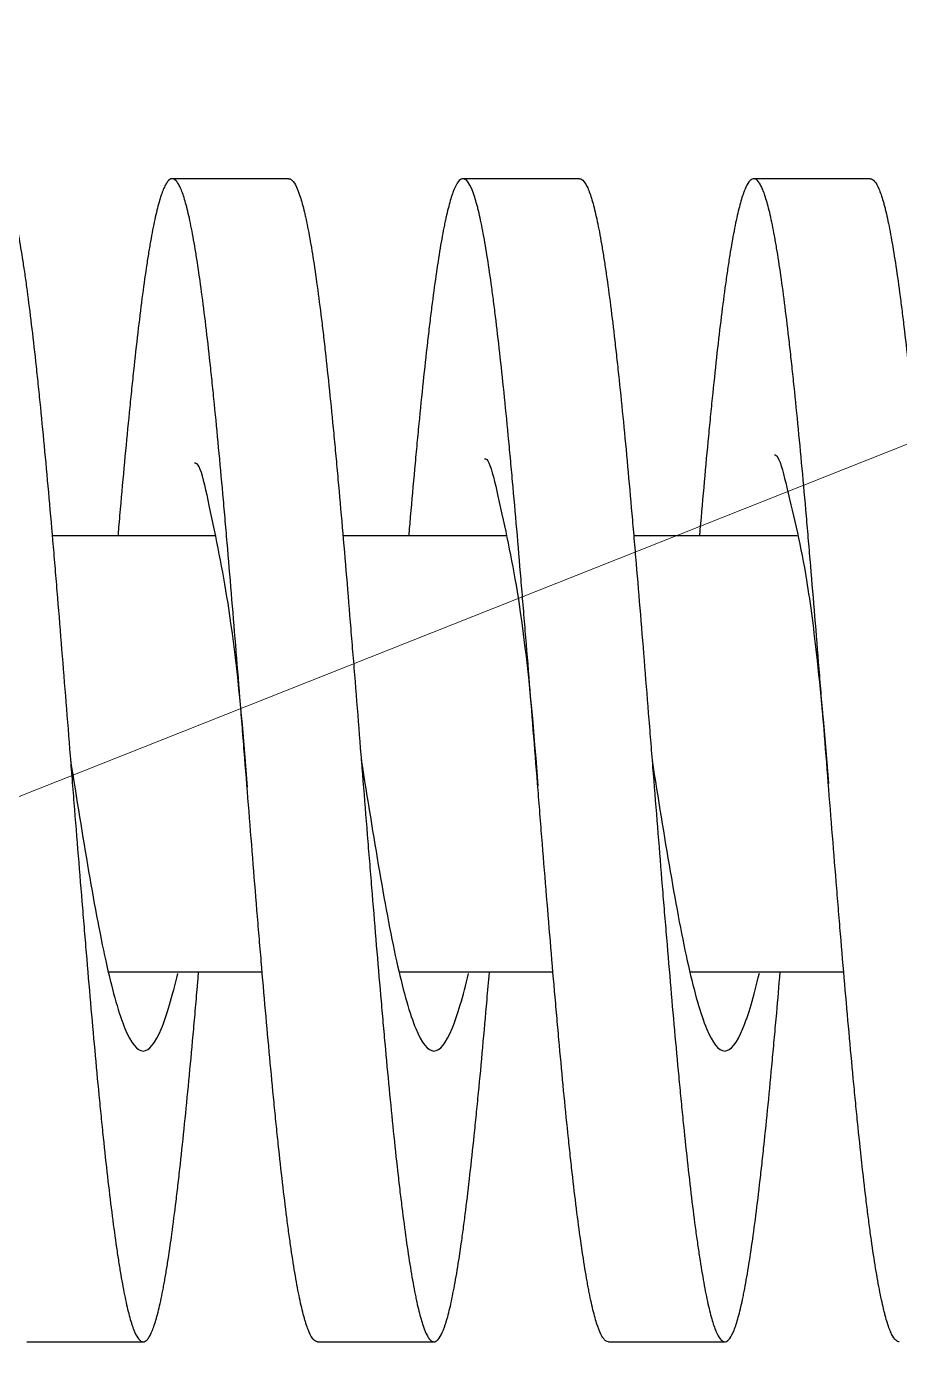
# Model space of a CAD drawing. Header units: millimetres. Extents: x 0 to 1749, y -46 to 1352.
# Drawn here: x 1101.85 to 1113.85, y 1000.5 to 1018.96 of the extents above; entities that cross this region are included whole.
import ezdxf

# ---------------------------------------------------------------- set-up
doc = ezdxf.new("R2010")
doc.units = ezdxf.units.MM
doc.layers.add('1', color=7, linetype='Continuous', true_color=0xffffff)
doc.styles.get("Standard").update_dxf_attribs({"font": 'SimSun.ttf', "height": 20})
doc.dimstyles.get("Standard").update_dxf_attribs({"dimtxt": 5, "dimasz": 0.18, "dimexe": 0.18, "dimexo": 0.0625, "dimgap": 0.09, "dimtad": 0, "dimtih": 1, "dimtoh": 1, "dimdec": 4, "dimzin": 0, "dimdsep": 46, "dimtxsty": 'Standard', "dimcen": 0.09, "dimclrt": 1, "dimadec": 0, "dimazin": 0, "dimtfac": 1, "dimtdec": 4, "dimtofl": 0, "dimtmove": 0, "dimatfit": 3, "dimfxl": 0, "dimtolj": 1, "dimtzin": 0, "dimarcsym": 0})

msp = doc.modelspace()

# ---------------------------------------------------------------- linework, layer by layer
at = {"layer": '1', "color": 7, "linetype": 'Continuous', "lineweight": 30}
for p, q in [((1105.45138, 1016.86714), (1103.85052, 1016.86714)), ((1109.45138, 1016.86714), (1107.85051, 1016.86714)), ((1113.45136, 1016.86714), (1111.85052, 1016.86714)), ((1104.43547, 1011.95624), (1102.19842, 1011.95624)), ((1108.43952, 1011.95624), (1106.19821, 1011.95624)), ((1112.44527, 1011.95624), (1110.198, 1011.95624)), ((1102.97419, 1005.95624), (1105.08777, 1005.95624)), ((1106.97398, 1005.95624), (1109.08756, 1005.95624)), ((1110.97462, 1005.95624), (1113.08735, 1005.95624)), ((1101.85052, 1000.86714), (1103.45137, 1000.86714)), ((1105.85051, 1000.86714), (1107.45138, 1000.86714)), ((1109.85052, 1000.86714), (1111.45137, 1000.86714))]:
    msp.add_line(p, q, dxfattribs=at)
for points, knots in [([(1101.45091, 1016.86714), (1101.46792, 1016.8673), (1101.50438, 1016.84933), (1101.54091, 1016.79225), (1101.57034, 1016.72941), (1101.58017, 1016.70561), (1101.5999, 1016.65218), (1101.60973, 1016.62275), (1101.63912, 1016.52654), (1101.67806, 1016.37709), (1101.71685, 1016.18624), (1101.75573, 1015.97461), (1101.77522, 1015.85841), (1101.79975, 1015.6998), (1101.80467, 1015.66736), (1101.81451, 1015.60135), (1101.82923, 1015.50071), (1101.84388, 1015.39521), (1101.87314, 1015.17786), (1101.91199, 1014.87114), (1101.9509, 1014.53103), (1101.98021, 1014.26328), (1101.99, 1014.17191), (1102.00473, 1014.03165), (1102.00965, 1013.98435), (1102.0195, 1013.88868), (1102.02444, 1013.84027), (1102.04906, 1013.59668), (1102.06861, 1013.39619), (1102.10757, 1012.9843), (1102.1464, 1012.56151), (1102.18528, 1012.11704), (1102.2146, 1011.77541), (1102.2244, 1011.66014), (1102.23915, 1011.48514), (1102.24407, 1011.42654), (1102.25389, 1011.30923), (1102.25879, 1011.25045), (1102.28324, 1010.95595), (1102.30269, 1010.71843), (1102.34156, 1010.23965), (1102.36097, 1009.99839), (1102.39993, 1009.51213), (1102.41947, 1009.26712), (1102.44408, 1008.95848), (1102.44902, 1008.89658), (1102.45889, 1008.77275), (1102.47368, 1008.58739), (1102.4884, 1008.40312), (1102.51776, 1008.03601), (1102.55674, 1007.55036), (1102.59565, 1007.07228), (1102.62493, 1006.7166), (1102.6347, 1006.59852), (1102.64941, 1006.42213), (1102.65431, 1006.36346), (1102.66415, 1006.24636), (1102.66908, 1006.18787), (1102.69367, 1005.8973), (1102.71318, 1005.67049), (1102.75208, 1005.22781), (1102.79085, 1004.79608), (1102.82972, 1004.38612), (1102.85904, 1004.08699), (1102.86884, 1003.98867), (1102.8836, 1003.84332), (1102.88853, 1003.79524), (1102.89836, 1003.70029), (1102.90327, 1003.65336), (1102.92777, 1003.42138), (1102.94727, 1003.24437), (1102.98622, 1002.90712), (1103.00567, 1002.74688), (1103.04464, 1002.44321), (1103.06417, 1002.29978), (1103.08873, 1002.13129), (1103.09365, 1002.09814), (1103.10351, 1002.03292), (1103.10842, 1002.00098), (1103.12315, 1001.90718), (1103.13294, 1001.84732), (1103.16222, 1001.67563), (1103.20106, 1001.4677), (1103.23986, 1001.30115), (1103.26907, 1001.19193), (1103.27882, 1001.15814), (1103.29351, 1001.11144), (1103.29841, 1001.09654), (1103.30823, 1001.06807), (1103.31315, 1001.0545), (1103.33775, 1000.99023), (1103.35729, 1000.95042), (1103.39628, 1000.89325), (1103.43516, 1000.85855), (1103.47418, 1000.86849), (1103.5036, 1000.89298), (1103.51343, 1000.90399), (1103.52823, 1000.92486), (1103.53317, 1000.93255), (1103.54303, 1000.9493), (1103.54795, 1000.95837), (1103.57251, 1001.00715), (1103.59202, 1001.05716), (1103.63095, 1001.1786), (1103.65036, 1001.25004), (1103.68926, 1001.41438), (1103.70874, 1001.50728), (1103.73325, 1001.63718), (1103.73816, 1001.66385), (1103.748, 1001.71859), (1103.75291, 1001.7466), (1103.76763, 1001.83232), (1103.7774, 1001.8918), (1103.80666, 1002.07712), (1103.8455, 1002.34255), (1103.88432, 1002.64406), (1103.91357, 1002.88385), (1103.92334, 1002.96605), (1103.93805, 1003.09283), (1103.94296, 1003.13566), (1103.95279, 1003.2225), (1103.95773, 1003.26655), (1103.98239, 1003.48925), (1104.00197, 1003.67401), (1104.04099, 1004.05627), (1104.07988, 1004.45129), (1104.11878, 1004.8716), (1104.14809, 1005.19648), (1104.15788, 1005.30639), (1104.17262, 1005.4737), (1104.17755, 1005.52995), (1104.18738, 1005.64275), (1104.19228, 1005.69934), (1104.20267, 1005.81971), (1104.20814, 1005.88353), (1104.21361, 1005.94759)], [0, 0, 0, 0, 0.01849351, 0.03970152, 0.03970152, 0.05030552, 0.05030552, 0.06090952, 0.06090952, 0.08211753, 0.10332553, 0.10332553, 0.12453354, 0.12453354, 0.12983554, 0.12983554, 0.13513754, 0.14574154, 0.14574154, 0.16694955, 0.18815755, 0.18815755, 0.19876156, 0.19876156, 0.20406356, 0.20406356, 0.20936556, 0.20936556, 0.23057357, 0.23057357, 0.25178157, 0.27298958, 0.27298958, 0.28359358, 0.28359358, 0.28889558, 0.28889558, 0.29419758, 0.29419758, 0.31540559, 0.31540559, 0.33661359, 0.33661359, 0.3578216, 0.3578216, 0.3631236, 0.3631236, 0.3684256, 0.37902961, 0.37902961, 0.40023761, 0.42144562, 0.42144562, 0.43204962, 0.43204962, 0.43735162, 0.43735162, 0.44265362, 0.44265362, 0.46386163, 0.46386163, 0.48506963, 0.50627764, 0.50627764, 0.51688164, 0.51688164, 0.52218364, 0.52218364, 0.52748564, 0.52748564, 0.54869365, 0.54869365, 0.56990166, 0.56990166, 0.59110966, 0.59110966, 0.59641166, 0.59641166, 0.60171366, 0.60171366, 0.61231767, 0.61231767, 0.63352567, 0.65473368, 0.65473368, 0.66533768, 0.66533768, 0.67063968, 0.67063968, 0.67594168, 0.67594168, 0.69714969, 0.69714969, 0.7183577, 0.7395657, 0.7395657, 0.7501697, 0.7501697, 0.75547171, 0.75547171, 0.76077371, 0.76077371, 0.78198171, 0.78198171, 0.80318972, 0.80318972, 0.82439772, 0.82439772, 0.82969972, 0.82969972, 0.83500173, 0.83500173, 0.84560573, 0.84560573, 0.86681373, 0.88802174, 0.88802174, 0.89862574, 0.89862574, 0.90392774, 0.90392774, 0.90922975, 0.90922975, 0.93043775, 0.93043775, 0.95164576, 0.97285376, 0.97285376, 0.98345777, 0.98345777, 0.98875977, 0.98875977, 0.99406177, 0.99406177, 1, 1, 1, 1]), ([(1105.85019, 1000.86714), (1105.84566, 1000.86717), (1105.84114, 1000.86781), (1105.81713, 1000.8744), (1105.77828, 1000.90749), (1105.73937, 1000.98507), (1105.71003, 1001.06023), (1105.70023, 1001.08811), (1105.68547, 1001.13427), (1105.68054, 1001.1504), (1105.6707, 1001.18395), (1105.66579, 1001.20138), (1105.64127, 1001.29181), (1105.62177, 1001.37457), (1105.58286, 1001.56042), (1105.56344, 1001.6635), (1105.52452, 1001.89001), (1105.50501, 1002.01343), (1105.48048, 1002.18074), (1105.47556, 1002.21486), (1105.46571, 1002.28441), (1105.46079, 1002.31982), (1105.44604, 1002.42747), (1105.43625, 1002.50131), (1105.40693, 1002.72896), (1105.38748, 1002.88887), (1105.3486, 1003.2247), (1105.32917, 1003.40062), (1105.29992, 1003.67661), (1105.29015, 1003.77063), (1105.27057, 1003.96277), (1105.26074, 1004.06093), (1105.23117, 1004.36141), (1105.21162, 1004.56693), (1105.17263, 1004.98797), (1105.13378, 1005.41905), (1105.09486, 1005.87), (1105.06553, 1006.21578), (1105.05573, 1006.33231), (1105.04098, 1006.50903), (1105.03605, 1006.56833), (1105.0262, 1006.6871), (1105.02129, 1006.74658), (1104.99677, 1007.04441), (1104.97727, 1007.28408), (1104.93836, 1007.76618), (1104.91895, 1008.0086), (1104.88003, 1008.49618), (1104.86053, 1008.74134), (1104.836, 1009.04953), (1104.83109, 1009.11126), (1104.82124, 1009.23488), (1104.81631, 1009.2968), (1104.80156, 1009.48183), (1104.79176, 1009.60457), (1104.76243, 1009.97096), (1104.72353, 1010.45463), (1104.68468, 1010.92875), (1104.6457, 1011.39804), (1104.62613, 1011.63026), (1104.60149, 1011.91742), (1104.59657, 1011.97452), (1104.58674, 1012.08792), (1104.57203, 1012.25687), (1104.55738, 1012.42244), (1104.52813, 1012.74914), (1104.48928, 1013.17288), (1104.45038, 1013.57312), (1104.42107, 1013.86433), (1104.41127, 1013.9599), (1104.39652, 1014.10097), (1104.39159, 1014.14767), (1104.38174, 1014.24002), (1104.37683, 1014.28563), (1104.35229, 1014.51088), (1104.33278, 1014.68213), (1104.29386, 1015.00719), (1104.27444, 1015.161), (1104.23553, 1015.45117), (1104.21604, 1015.58754), (1104.19152, 1015.74683), (1104.18661, 1015.77813), (1104.17677, 1015.8396), (1104.17184, 1015.86979), (1104.15708, 1015.95822), (1104.14728, 1016.01444), (1104.11794, 1016.17505), (1104.07901, 1016.36776), (1104.04016, 1016.51835), (1104.00119, 1016.64772), (1103.98164, 1016.7018), (1103.95702, 1016.75569), (1103.95209, 1016.76577), (1103.94226, 1016.78445), (1103.92754, 1016.8103), (1103.91289, 1016.82971), (1103.88364, 1016.86006), (1103.86421, 1016.86902), (1103.82533, 1016.86461), (1103.80588, 1016.85124), (1103.77657, 1016.81418), (1103.76678, 1016.79899), (1103.75205, 1016.77187), (1103.74712, 1016.7621), (1103.73727, 1016.74113), (1103.73235, 1016.72995), (1103.70781, 1016.67068), (1103.6883, 1016.6124), (1103.64937, 1016.47468), (1103.62995, 1016.39524), (1103.59104, 1016.21525), (1103.57155, 1016.11469), (1103.54704, 1015.97549), (1103.54213, 1015.94697), (1103.5323, 1015.88857), (1103.52736, 1015.85865), (1103.5126, 1015.7672), (1103.50279, 1015.70397), (1103.47345, 1015.50759), (1103.43453, 1015.22799), (1103.39568, 1014.91351), (1103.35671, 1014.58149), (1103.33716, 1014.40671), (1103.31254, 1014.17693), (1103.30761, 1014.1304), (1103.29778, 1014.03671), (1103.28305, 1013.89503), (1103.2684, 1013.74993), (1103.23914, 1013.45525), (1103.20028, 1013.05041), (1103.16139, 1012.62197), (1103.13209, 1012.29167), (1103.1223, 1012.18008), (1103.10925, 1012.02986), (1103.10603, 1011.99259), (1103.1028, 1011.95516)], [0, 0, 0, 0, 0.00494693, 0.00494693, 0.02627072, 0.0475945, 0.0475945, 0.05825639, 0.05825639, 0.06358734, 0.06358734, 0.06891828, 0.06891828, 0.09024207, 0.09024207, 0.11156585, 0.11156585, 0.13288964, 0.13288964, 0.13822058, 0.13822058, 0.14355153, 0.14355153, 0.15421342, 0.15421342, 0.1755372, 0.1755372, 0.19686099, 0.19686099, 0.20752288, 0.20752288, 0.21818477, 0.21818477, 0.23950856, 0.23950856, 0.26083234, 0.28215612, 0.28215612, 0.29281802, 0.29281802, 0.29814896, 0.29814896, 0.30347991, 0.30347991, 0.32480369, 0.32480369, 0.34612748, 0.34612748, 0.36745126, 0.36745126, 0.37278221, 0.37278221, 0.37811315, 0.37811315, 0.38877504, 0.38877504, 0.41009883, 0.43142261, 0.43142261, 0.4527464, 0.4527464, 0.45807734, 0.45807734, 0.46340829, 0.47407018, 0.47407018, 0.49539396, 0.51671775, 0.51671775, 0.52737964, 0.52737964, 0.53271059, 0.53271059, 0.53804153, 0.53804153, 0.55936532, 0.55936532, 0.5806891, 0.5806891, 0.60201288, 0.60201288, 0.60734383, 0.60734383, 0.61267478, 0.61267478, 0.62333667, 0.62333667, 0.64466045, 0.66598424, 0.66598424, 0.68730802, 0.68730802, 0.69263897, 0.69263897, 0.69796991, 0.70863181, 0.70863181, 0.72995559, 0.72995559, 0.75127937, 0.75127937, 0.76194127, 0.76194127, 0.76727221, 0.76727221, 0.77260316, 0.77260316, 0.79392694, 0.79392694, 0.81525073, 0.81525073, 0.83657451, 0.83657451, 0.84190546, 0.84190546, 0.8472364, 0.8472364, 0.85789829, 0.85789829, 0.87922208, 0.90054586, 0.90054586, 0.92186965, 0.92186965, 0.92720059, 0.92720059, 0.93253154, 0.94319343, 0.94319343, 0.96451721, 0.985841, 0.985841, 0.99650289, 0.99650289, 1, 1, 1, 1]), ([(1105.45108, 1016.86714), (1105.45289, 1016.86715), (1105.4547, 1016.86706), (1105.46144, 1016.86638), (1105.46638, 1016.86517), (1105.47626, 1016.8613), (1105.48119, 1016.85865), (1105.50579, 1016.84187), (1105.52534, 1016.81716), (1105.56434, 1016.74577), (1105.58379, 1016.69909), (1105.62272, 1016.58376), (1105.64222, 1016.51513), (1105.66672, 1016.41528), (1105.67162, 1016.3946), (1105.68146, 1016.35183), (1105.68638, 1016.32971), (1105.70113, 1016.26152), (1105.71092, 1016.21356), (1105.74022, 1016.06234), (1105.77907, 1015.84112), (1105.81785, 1015.58146), (1105.85677, 1015.30244), (1105.8763, 1015.15326), (1105.90092, 1014.9543), (1105.90585, 1014.91392), (1105.91568, 1014.83231), (1105.9304, 1014.70851), (1105.94507, 1014.58056), (1105.97436, 1014.31922), (1106.01327, 1013.95627), (1106.0522, 1013.56464), (1106.08152, 1013.26), (1106.09131, 1013.15663), (1106.10605, 1012.99879), (1106.11097, 1012.9457), (1106.12082, 1012.83866), (1106.12574, 1012.78488), (1106.15028, 1012.51472), (1106.16976, 1012.29454), (1106.20864, 1011.84627), (1106.22803, 1011.6182), (1106.26687, 1011.15419), (1106.28633, 1010.91826), (1106.31081, 1010.61832), (1106.31571, 1010.55808), (1106.32553, 1010.43709), (1106.33046, 1010.37627), (1106.34522, 1010.19375), (1106.35503, 1010.07201), (1106.38438, 1009.7066), (1106.40386, 1009.46275), (1106.4428, 1008.97459), (1106.46227, 1008.73028), (1106.50133, 1008.2412), (1106.52093, 1007.99643), (1106.54559, 1007.69018), (1106.55053, 1007.6289), (1106.56038, 1007.50695), (1106.57513, 1007.32471), (1106.58981, 1007.14447), (1106.6191, 1006.78664), (1106.65796, 1006.31657), (1106.69681, 1005.86045), (1106.72606, 1005.52367), (1106.73584, 1005.4123), (1106.75054, 1005.2466), (1106.75545, 1005.19159), (1106.76529, 1005.08203), (1106.7702, 1005.02763), (1106.79472, 1004.75799), (1106.81421, 1004.5493), (1106.85309, 1004.1456), (1106.89189, 1003.75557), (1106.93086, 1003.39285), (1106.95538, 1003.17488), (1106.96029, 1003.13173), (1106.97014, 1003.0463), (1106.97507, 1003.00398), (1106.98987, 1002.87871), (1106.99969, 1002.79763), (1107.02909, 1002.56159), (1107.06806, 1002.26596), (1107.1069, 1002.0078), (1107.14584, 1001.76849), (1107.16535, 1001.65826), (1107.18992, 1001.53261), (1107.19485, 1001.50807), (1107.20467, 1001.46045), (1107.21938, 1001.39113), (1107.23403, 1001.32809), (1107.26325, 1001.21025), (1107.30206, 1001.07509), (1107.34091, 1000.98332), (1107.3702, 1000.93099), (1107.37998, 1000.9163), (1107.39472, 1000.89846), (1107.39964, 1000.89321), (1107.4095, 1000.88414), (1107.41443, 1000.88031), (1107.43904, 1000.86482), (1107.45861, 1000.86392), (1107.49765, 1000.88443), (1107.53659, 1000.92728), (1107.5756, 1001.01462), (1107.60011, 1001.08341), (1107.60502, 1001.09788), (1107.61485, 1001.12826), (1107.61978, 1001.14417), (1107.63456, 1001.19404), (1107.64438, 1001.22993), (1107.67374, 1001.34535), (1107.71264, 1001.5199), (1107.75141, 1001.73492), (1107.79029, 1001.97026), (1107.80979, 1002.09809), (1107.83434, 1002.27096), (1107.83927, 1002.30624), (1107.8491, 1002.37781), (1107.86382, 1002.48672), (1107.87848, 1002.60025), (1107.90775, 1002.83336), (1107.92719, 1002.99683), (1107.9661, 1003.33967), (1107.98557, 1003.51904), (1108.01488, 1003.80018), (1108.02468, 1003.8959), (1108.03941, 1004.04257), (1108.04433, 1004.09197), (1108.05418, 1004.1918), (1108.05912, 1004.24224), (1108.08372, 1004.4957), (1108.10324, 1004.70356), (1108.14217, 1005.12914), (1108.17244, 1005.4688), (1108.20275, 1005.8204), (1108.21366, 1005.94818)], [0, 0, 0, 0, 0.00195132, 0.00195132, 0.00725332, 0.00725332, 0.01255532, 0.01255532, 0.03376333, 0.03376333, 0.05497133, 0.05497133, 0.07617933, 0.07617933, 0.08148134, 0.08148134, 0.08678334, 0.08678334, 0.09738734, 0.09738734, 0.11859534, 0.13980335, 0.13980335, 0.16101135, 0.16101135, 0.16631335, 0.16631335, 0.17161535, 0.18221936, 0.18221936, 0.20342736, 0.22463537, 0.22463537, 0.23523937, 0.23523937, 0.24054137, 0.24054137, 0.24584337, 0.24584337, 0.26705137, 0.26705137, 0.28825938, 0.28825938, 0.30946738, 0.30946738, 0.31476939, 0.31476939, 0.32007139, 0.32007139, 0.33067539, 0.33067539, 0.35188339, 0.35188339, 0.3730914, 0.3730914, 0.3942994, 0.3942994, 0.3996014, 0.3996014, 0.4049034, 0.41550741, 0.41550741, 0.43671541, 0.45792342, 0.45792342, 0.46852742, 0.46852742, 0.47382942, 0.47382942, 0.47913142, 0.47913142, 0.50033942, 0.50033942, 0.52154743, 0.54275543, 0.54275543, 0.54805743, 0.54805743, 0.55335944, 0.55335944, 0.56396344, 0.56396344, 0.58517144, 0.60637945, 0.60637945, 0.62758745, 0.62758745, 0.63288945, 0.63288945, 0.63819145, 0.64879546, 0.64879546, 0.67000346, 0.69121147, 0.69121147, 0.70181547, 0.70181547, 0.70711747, 0.70711747, 0.71241947, 0.71241947, 0.73362747, 0.73362747, 0.75483548, 0.77604348, 0.77604348, 0.78134548, 0.78134548, 0.78664749, 0.78664749, 0.79725149, 0.79725149, 0.81845949, 0.8396675, 0.8396675, 0.8608755, 0.8608755, 0.8661775, 0.8661775, 0.8714795, 0.88208351, 0.88208351, 0.90329151, 0.90329151, 0.92449952, 0.92449952, 0.93510352, 0.93510352, 0.94040552, 0.94040552, 0.94570752, 0.94570752, 0.96691552, 0.96691552, 0.98812353, 1, 1, 1, 1]), ([(1109.85012, 1000.86714), (1109.84046, 1000.86722), (1109.83079, 1000.87006), (1109.81134, 1000.88135), (1109.80155, 1000.88985), (1109.78682, 1000.90692), (1109.7819, 1000.91333), (1109.77204, 1000.92761), (1109.76712, 1000.93545), (1109.74256, 1000.97813), (1109.72305, 1001.02333), (1109.68412, 1001.13525), (1109.6647, 1001.20197), (1109.6258, 1001.35688), (1109.60631, 1001.44506), (1109.58181, 1001.56902), (1109.5769, 1001.59449), (1109.56707, 1001.64684), (1109.56214, 1001.67374), (1109.54737, 1001.75627), (1109.53755, 1001.81366), (1109.5082, 1001.99277), (1109.46927, 1002.25008), (1109.43043, 1002.54367), (1109.39147, 1002.85549), (1109.37193, 1003.02052), (1109.34733, 1003.23855), (1109.34239, 1003.28278), (1109.33255, 1003.37197), (1109.31782, 1003.50701), (1109.30316, 1003.64574), (1109.27389, 1003.92805), (1109.23502, 1004.31739), (1109.19614, 1004.73224), (1109.16685, 1005.05307), (1109.15707, 1005.16164), (1109.14234, 1005.32695), (1109.13742, 1005.38246), (1109.12757, 1005.49432), (1109.12264, 1005.55057), (1109.09807, 1005.83253), (1109.07854, 1006.06119), (1109.0396, 1006.52449), (1109.02019, 1006.75913), (1108.98129, 1007.23438), (1108.96182, 1007.47499), (1108.93733, 1007.77954), (1108.93243, 1007.84064), (1108.9226, 1007.96323), (1108.91768, 1008.02476), (1108.9029, 1008.20962), (1108.89308, 1008.33265), (1108.86371, 1008.70119), (1108.82477, 1009.19103), (1108.78593, 1009.67781), (1108.74698, 1010.16305), (1108.72745, 1010.40489), (1108.70286, 1010.70619), (1108.69793, 1010.76648), (1108.68808, 1010.8864), (1108.67335, 1011.06543), (1108.65868, 1011.2419), (1108.6294, 1011.59148), (1108.60996, 1011.82007), (1108.57108, 1012.26841), (1108.55164, 1012.48816), (1108.52236, 1012.81107), (1108.51258, 1012.91758), (1108.49786, 1013.07564), (1108.49295, 1013.12804), (1108.4831, 1013.23226), (1108.47817, 1013.28407), (1108.45359, 1013.5403), (1108.43407, 1013.73745), (1108.39512, 1014.11653), (1108.3757, 1014.29847), (1108.3368, 1014.64716), (1108.31733, 1014.81393), (1108.28795, 1015.05245), (1108.27813, 1015.13002), (1108.25841, 1015.28119), (1108.24859, 1015.3542), (1108.21922, 1015.56566), (1108.18027, 1015.82743), (1108.14143, 1016.04968), (1108.10248, 1016.25209), (1108.08295, 1016.34337), (1108.05837, 1016.4447), (1108.05344, 1016.46435), (1108.04359, 1016.50223), (1108.02885, 1016.55688), (1108.01417, 1016.60513), (1107.9849, 1016.69322), (1107.94603, 1016.78832), (1107.90716, 1016.83926), (1107.87788, 1016.86069), (1107.8681, 1016.86504), (1107.85339, 1016.8673), (1107.84847, 1016.86734), (1107.83863, 1016.86599), (1107.8337, 1016.86459), (1107.8091, 1016.85404), (1107.78957, 1016.83423), (1107.75062, 1016.77256), (1107.71179, 1016.68883), (1107.67285, 1016.5612), (1107.64348, 1016.44868), (1107.63366, 1016.40837), (1107.61888, 1016.34361), (1107.61396, 1016.32136), (1107.60413, 1016.27563), (1107.59922, 1016.25214), (1107.57473, 1016.13161), (1107.53577, 1015.91901), (1107.49693, 1015.66778), (1107.458, 1015.39717), (1107.43848, 1015.25219), (1107.41391, 1015.0585), (1107.40898, 1015.0191), (1107.39913, 1014.93921), (1107.38438, 1014.81797), (1107.3697, 1014.69253), (1107.34041, 1014.43613), (1107.30152, 1014.07961), (1107.26265, 1013.69419), (1107.23339, 1013.39417), (1107.22361, 1013.29234), (1107.20891, 1013.1368), (1107.204, 1013.08449), (1107.19416, 1012.97893), (1107.18923, 1012.92562), (1107.16462, 1012.65797), (1107.14508, 1012.43969), (1107.11812, 1012.13203), (1107.11065, 1012.04608), (1107.10318, 1011.95953)], [0, 0, 0, 0, 0.01058033, 0.01058033, 0.02124586, 0.02124586, 0.02657862, 0.02657862, 0.03191138, 0.03191138, 0.05324244, 0.05324244, 0.0745735, 0.0745735, 0.09590455, 0.09590455, 0.10123732, 0.10123732, 0.10657008, 0.10657008, 0.11723561, 0.11723561, 0.13856666, 0.15989772, 0.15989772, 0.18122877, 0.18122877, 0.18656154, 0.18656154, 0.1918943, 0.20255983, 0.20255983, 0.22389089, 0.24522194, 0.24522194, 0.25588747, 0.25588747, 0.26122023, 0.26122023, 0.266553, 0.266553, 0.28788405, 0.28788405, 0.30921511, 0.30921511, 0.33054617, 0.33054617, 0.33587893, 0.33587893, 0.34121169, 0.34121169, 0.35187722, 0.35187722, 0.37320828, 0.39453933, 0.39453933, 0.41587039, 0.41587039, 0.42120315, 0.42120315, 0.42653592, 0.43720144, 0.43720144, 0.4585325, 0.4585325, 0.47986356, 0.47986356, 0.49052908, 0.49052908, 0.49586185, 0.49586185, 0.50119461, 0.50119461, 0.52252567, 0.52252567, 0.54385672, 0.54385672, 0.56518778, 0.56518778, 0.57585331, 0.57585331, 0.58651883, 0.58651883, 0.60784989, 0.62918095, 0.62918095, 0.650512, 0.650512, 0.65584477, 0.65584477, 0.66117753, 0.67184306, 0.67184306, 0.69317411, 0.71450517, 0.71450517, 0.7251707, 0.7251707, 0.73050346, 0.73050346, 0.73583623, 0.73583623, 0.75716728, 0.75716728, 0.77849834, 0.79982939, 0.79982939, 0.81049492, 0.81049492, 0.81582768, 0.81582768, 0.82116045, 0.82116045, 0.8424915, 0.86382256, 0.86382256, 0.88515362, 0.88515362, 0.89048638, 0.89048638, 0.89581914, 0.90648467, 0.90648467, 0.92781573, 0.94914678, 0.94914678, 0.95981231, 0.95981231, 0.96514508, 0.96514508, 0.97047784, 0.97047784, 0.9918089, 0.9918089, 1, 1, 1, 1]), ([(1109.45119, 1016.86715), (1109.45742, 1016.86717), (1109.46366, 1016.86604), (1109.48938, 1016.85668), (1109.5089, 1016.83841), (1109.53832, 1016.79393), (1109.54815, 1016.77626), (1109.56294, 1016.74538), (1109.56788, 1016.73436), (1109.57773, 1016.71099), (1109.58264, 1016.69862), (1109.60717, 1016.63339), (1109.62666, 1016.57043), (1109.66556, 1016.42344), (1109.68496, 1016.3394), (1109.72384, 1016.15023), (1109.74332, 1016.04509), (1109.76783, 1015.90011), (1109.77274, 1015.87044), (1109.78258, 1015.80972), (1109.78749, 1015.77878), (1109.8022, 1015.6843), (1109.81198, 1015.61907), (1109.84124, 1015.41677), (1109.88008, 1015.12943), (1109.91895, 1014.80743), (1109.94822, 1014.5528), (1109.958, 1014.46573), (1109.97272, 1014.33179), (1109.97764, 1014.28659), (1109.98748, 1014.19507), (1109.99242, 1014.14868), (1110.01707, 1013.91473), (1110.03664, 1013.72148), (1110.07564, 1013.32321), (1110.11449, 1012.91317), (1110.15338, 1012.47976), (1110.18269, 1012.14578), (1110.19248, 1012.03297), (1110.20722, 1011.86148), (1110.21215, 1011.8039), (1110.22197, 1011.68856), (1110.22687, 1011.63073), (1110.25134, 1011.34086), (1110.2708, 1011.10654), (1110.30966, 1010.63319), (1110.32906, 1010.39416), (1110.36797, 1009.91138), (1110.38748, 1009.66765), (1110.41206, 1009.35996), (1110.41698, 1009.29827), (1110.42685, 1009.17459), (1110.43178, 1009.11272), (1110.44655, 1008.92752), (1110.45637, 1008.80443), (1110.48575, 1008.4362), (1110.52475, 1007.94808), (1110.56368, 1007.46559), (1110.59296, 1007.10585), (1110.60274, 1006.9863), (1110.61744, 1006.80752), (1110.62235, 1006.74801), (1110.63218, 1006.62919), (1110.6371, 1006.56981), (1110.66173, 1006.27401), (1110.68127, 1006.04256), (1110.7202, 1005.58976), (1110.75899, 1005.14703), (1110.79783, 1004.72433), (1110.82712, 1004.41497), (1110.8369, 1004.31312), (1110.85164, 1004.16231), (1110.85657, 1004.1123), (1110.8664, 1004.01341), (1110.87131, 1003.96448), (1110.89582, 1003.72244), (1110.91531, 1003.53705), (1110.95425, 1003.1824), (1110.9737, 1003.01313), (1111.01267, 1002.69071), (1111.03219, 1002.53756), (1111.05674, 1002.35647), (1111.06166, 1002.32077), (1111.07151, 1002.25042), (1111.07645, 1002.21579), (1111.0912, 1002.114), (1111.101, 1002.04877), (1111.13031, 1001.86083), (1111.16918, 1001.63089), (1111.20798, 1001.44156), (1111.2469, 1001.27272), (1111.26644, 1001.19854), (1111.30582, 1001.07139), (1111.32536, 1001.01942), (1111.36433, 1000.9379), (1111.4032, 1000.87881), (1111.44217, 1000.8642), (1111.47156, 1000.87021), (1111.48138, 1000.87504), (1111.49617, 1000.88661), (1111.50112, 1000.8912), (1111.51099, 1000.90179), (1111.51591, 1000.90779), (1111.5405, 1000.94128), (1111.56004, 1000.97921), (1111.59901, 1001.07678), (1111.61844, 1001.13643), (1111.65735, 1001.27742), (1111.67683, 1001.35877), (1111.70132, 1001.47437), (1111.70623, 1001.49818), (1111.71606, 1001.54722), (1111.72099, 1001.57246), (1111.73572, 1001.6499), (1111.7455, 1001.70394), (1111.77478, 1001.87317), (1111.81362, 1002.11776), (1111.85242, 1002.39956), (1111.89137, 1002.7001), (1111.91093, 1002.85974), (1111.93558, 1003.07139), (1111.94051, 1003.11423), (1111.95034, 1003.20072), (1111.96507, 1003.33177), (1111.97974, 1003.46669), (1112.00903, 1003.74164), (1112.04793, 1004.12181), (1112.08685, 1004.52887), (1112.11615, 1004.8444), (1112.12594, 1004.95128), (1112.14067, 1005.11422), (1112.1456, 1005.16902), (1112.15544, 1005.27924), (1112.16035, 1005.33457), (1112.18157, 1005.575), (1112.1978, 1005.76229), (1112.21398, 1005.95194)], [0, 0, 0, 0, 0.00678648, 0.00678648, 0.02799449, 0.02799449, 0.03859849, 0.03859849, 0.0439005, 0.0439005, 0.0492025, 0.0492025, 0.07041051, 0.07041051, 0.09161852, 0.09161852, 0.11282653, 0.11282653, 0.11812853, 0.11812853, 0.12343053, 0.12343053, 0.13403454, 0.13403454, 0.15524255, 0.17645056, 0.17645056, 0.18705456, 0.18705456, 0.19235657, 0.19235657, 0.19765857, 0.19765857, 0.21886658, 0.21886658, 0.24007459, 0.2612826, 0.2612826, 0.2718866, 0.2718866, 0.27718861, 0.27718861, 0.28249061, 0.28249061, 0.30369862, 0.30369862, 0.32490663, 0.32490663, 0.34611464, 0.34611464, 0.35141664, 0.35141664, 0.35671864, 0.35671864, 0.36732265, 0.36732265, 0.38853066, 0.40973867, 0.40973867, 0.42034267, 0.42034267, 0.42564467, 0.42564467, 0.43094668, 0.43094668, 0.45215469, 0.45215469, 0.4733627, 0.49457071, 0.49457071, 0.50517471, 0.50517471, 0.51047671, 0.51047671, 0.51577872, 0.51577872, 0.53698673, 0.53698673, 0.55819474, 0.55819474, 0.57940275, 0.57940275, 0.58470475, 0.58470475, 0.59000675, 0.59000675, 0.60061075, 0.60061075, 0.62181876, 0.64302677, 0.64302677, 0.66423478, 0.66423478, 0.68544279, 0.68544279, 0.7066508, 0.72785881, 0.72785881, 0.73846282, 0.73846282, 0.74376482, 0.74376482, 0.74906682, 0.74906682, 0.77027483, 0.77027483, 0.79148284, 0.79148284, 0.81269085, 0.81269085, 0.81799286, 0.81799286, 0.82329486, 0.82329486, 0.83389886, 0.83389886, 0.85510687, 0.87631488, 0.87631488, 0.89752289, 0.89752289, 0.90282489, 0.90282489, 0.9081269, 0.9187309, 0.9187309, 0.93993891, 0.96114692, 0.96114692, 0.97175093, 0.97175093, 0.97705293, 0.97705293, 0.98235493, 0.98235493, 1, 1, 1, 1]), ([(1113.85035, 1000.86714), (1113.83512, 1000.86719), (1113.81997, 1000.8741), (1113.78537, 1000.90526), (1113.74653, 1000.96261), (1113.7076, 1001.06423), (1113.67825, 1001.15737), (1113.66844, 1001.19124), (1113.65367, 1001.24636), (1113.64873, 1001.26545), (1113.6389, 1001.30486), (1113.63399, 1001.32522), (1113.60949, 1001.43015), (1113.59001, 1001.52427), (1113.5511, 1001.73239), (1113.53168, 1001.84638), (1113.49275, 1002.0943), (1113.47324, 1002.22822), (1113.44868, 1002.40841), (1113.44376, 1002.4451), (1113.43391, 1002.51974), (1113.41915, 1002.6332), (1113.40447, 1002.75112), (1113.37517, 1002.99278), (1113.35572, 1003.16167), (1113.31684, 1003.51475), (1113.2974, 1003.69895), (1113.26815, 1003.98684), (1113.25837, 1004.08474), (1113.24367, 1004.23454), (1113.23877, 1004.28496), (1113.22893, 1004.3868), (1113.224, 1004.43828), (1113.19939, 1004.69721), (1113.17984, 1004.90907), (1113.14087, 1005.3419), (1113.12145, 1005.56288), (1113.08256, 1006.01388), (1113.06309, 1006.2439), (1113.03375, 1006.59585), (1113.02394, 1006.71431), (1113.00918, 1006.89377), (1113.00424, 1006.95391), (1112.99441, 1007.07416), (1112.9895, 1007.13433), (1112.96499, 1007.43551), (1112.94551, 1007.67736), (1112.90661, 1008.16283), (1112.88719, 1008.40645), (1112.84826, 1008.89543), (1112.82875, 1009.1408), (1112.8042, 1009.44863), (1112.79928, 1009.51026), (1112.78943, 1009.63361), (1112.7845, 1009.6952), (1112.76977, 1009.87926), (1112.75998, 1010.00124), (1112.73067, 1010.36497), (1112.69178, 1010.84414), (1112.65292, 1011.31184), (1112.62367, 1011.65827), (1112.6139, 1011.77301), (1112.5992, 1011.94403), (1112.59429, 1012.00085), (1112.58446, 1012.11412), (1112.57953, 1012.17063), (1112.5549, 1012.4515), (1112.53535, 1012.66967), (1112.49637, 1013.09333), (1112.45753, 1013.50434), (1112.41862, 1013.89018), (1112.38928, 1014.16994), (1112.37948, 1014.26159), (1112.36472, 1014.39662), (1112.35978, 1014.44126), (1112.34994, 1014.5293), (1112.34503, 1014.57273), (1112.32051, 1014.78701), (1112.30101, 1014.9492), (1112.2621, 1015.25554), (1112.24269, 1015.3997), (1112.20377, 1015.66996), (1112.18427, 1015.79607), (1112.15973, 1015.94212), (1112.15481, 1015.97075), (1112.14496, 1016.02683), (1112.14003, 1016.05426), (1112.12528, 1016.13436), (1112.11549, 1016.185), (1112.08616, 1016.32876), (1112.04726, 1016.49873), (1112.00841, 1016.62598), (1111.97917, 1016.70525), (1111.9694, 1016.72898), (1111.94982, 1016.77095), (1111.93999, 1016.78921), (1111.91043, 1016.83556), (1111.89087, 1016.85483), (1111.85188, 1016.87087), (1111.81302, 1016.86442), (1111.77412, 1016.81334), (1111.74479, 1016.75801), (1111.735, 1016.73672), (1111.72025, 1016.70045), (1111.71531, 1016.68762), (1111.70547, 1016.66061), (1111.70056, 1016.64643), (1111.67603, 1016.57218), (1111.65653, 1016.50212), (1111.61761, 1016.34121), (1111.59819, 1016.25036), (1111.55927, 1016.04787), (1111.53977, 1015.93623), (1111.51525, 1015.78337), (1111.51033, 1015.75213), (1111.50049, 1015.6883), (1111.49556, 1015.6557), (1111.48081, 1015.5564), (1111.47101, 1015.48802), (1111.44168, 1015.27645), (1111.40278, 1014.97727), (1111.36392, 1014.64449), (1111.32493, 1014.29478), (1111.30537, 1014.11146), (1111.28073, 1013.87139), (1111.27581, 1013.82296), (1111.26598, 1013.72545), (1111.25127, 1013.57812), (1111.23662, 1013.42763), (1111.20738, 1013.1225), (1111.16853, 1012.70458), (1111.12962, 1012.26476), (1111.10773, 1012.01224), (1111.10538, 1011.9851), (1111.10303, 1011.95788)], [0, 0, 0, 0, 0.01654721, 0.01654721, 0.03787099, 0.05919477, 0.05919477, 0.06985666, 0.06985666, 0.07518761, 0.07518761, 0.08051855, 0.08051855, 0.10184233, 0.10184233, 0.12316612, 0.12316612, 0.1444899, 0.1444899, 0.14982084, 0.14982084, 0.15515179, 0.16581368, 0.16581368, 0.18713746, 0.18713746, 0.20846124, 0.20846124, 0.21912313, 0.21912313, 0.22445407, 0.22445407, 0.22978502, 0.22978502, 0.2511088, 0.2511088, 0.27243258, 0.27243258, 0.29375636, 0.29375636, 0.30441825, 0.30441825, 0.3097492, 0.3097492, 0.31508014, 0.31508014, 0.33640392, 0.33640392, 0.3577277, 0.3577277, 0.37905149, 0.37905149, 0.38438243, 0.38438243, 0.38971338, 0.38971338, 0.40037527, 0.40037527, 0.42169905, 0.44302283, 0.44302283, 0.45368472, 0.45368472, 0.45901566, 0.45901566, 0.46434661, 0.46434661, 0.48567039, 0.48567039, 0.50699417, 0.52831795, 0.52831795, 0.53897984, 0.53897984, 0.54431079, 0.54431079, 0.54964173, 0.54964173, 0.57096551, 0.57096551, 0.59228929, 0.59228929, 0.61361308, 0.61361308, 0.61894402, 0.61894402, 0.62427497, 0.62427497, 0.63493686, 0.63493686, 0.65626064, 0.67758442, 0.67758442, 0.68824631, 0.68824631, 0.6989082, 0.6989082, 0.72023198, 0.72023198, 0.74155576, 0.76287954, 0.76287954, 0.77354143, 0.77354143, 0.77887238, 0.77887238, 0.78420332, 0.78420332, 0.8055271, 0.8055271, 0.82685088, 0.82685088, 0.84817466, 0.84817466, 0.85350561, 0.85350561, 0.85883655, 0.85883655, 0.86949845, 0.86949845, 0.89082223, 0.91214601, 0.91214601, 0.93346979, 0.93346979, 0.93880073, 0.93880073, 0.94413168, 0.95479357, 0.95479357, 0.97611735, 0.99744113, 0.99744113, 1, 1, 1, 1]), ([(1113.45122, 1016.86714), (1113.45217, 1016.86714), (1113.45311, 1016.86712), (1113.47375, 1016.86603), (1113.49332, 1016.85358), (1113.53235, 1016.80653), (1113.55181, 1016.77192), (1113.59077, 1016.68058), (1113.61027, 1016.62386), (1113.63476, 1016.53883), (1113.63967, 1016.52112), (1113.6495, 1016.48426), (1113.65442, 1016.46509), (1113.66919, 1016.40559), (1113.679, 1016.36336), (1113.70833, 1016.22909), (1113.7472, 1016.02996), (1113.78597, 1015.7914), (1113.82486, 1015.53303), (1113.84437, 1015.39394), (1113.86895, 1015.20732), (1113.87388, 1015.16931), (1113.88371, 1015.09239), (1113.89844, 1014.97554), (1113.91311, 1014.85432), (1113.94239, 1014.60614), (1113.96185, 1014.43306), (1114.00077, 1014.07181), (1114.02024, 1013.88365), (1114.04955, 1013.58995), (1114.05934, 1013.49013), (1114.07407, 1013.3375), (1114.07899, 1013.28613), (1114.08884, 1013.18242), (1114.09377, 1013.13013), (1114.11835, 1012.86755), (1114.13786, 1012.65295), (1114.17676, 1012.21492), (1114.21554, 1011.76809), (1114.25443, 1011.30371), (1114.28377, 1010.94871), (1114.29358, 1010.82921), (1114.31328, 1010.58814), (1114.3231, 1010.46726), (1114.35252, 1010.10362), (1114.39166, 1009.61609), (1114.43094, 1009.12325), (1114.4507, 1008.87548)], [0, 0, 0, 0, 0.00281593, 0.00281593, 0.06147381, 0.06147381, 0.1201317, 0.1201317, 0.17878959, 0.17878959, 0.19345406, 0.19345406, 0.20811853, 0.20811853, 0.23744747, 0.23744747, 0.29610536, 0.35476325, 0.35476325, 0.41342113, 0.41342113, 0.42808561, 0.42808561, 0.44275008, 0.47207902, 0.47207902, 0.53073691, 0.53073691, 0.58939479, 0.58939479, 0.61872374, 0.61872374, 0.63338821, 0.63338821, 0.64805268, 0.64805268, 0.70671057, 0.70671057, 0.76536845, 0.82402634, 0.82402634, 0.85335528, 0.85335528, 0.88268423, 0.88268423, 0.94134211, 1, 1, 1, 1]), ([(1108.14776, 1013.01514), (1108.16654, 1013.01707), (1108.22632, 1012.96386), (1108.39636, 1012.20834), (1108.64954, 1011.06375), (1108.8079, 1009.5389), (1108.87849, 1008.51492)], [0, 0, 0, 0, 0.06303985, 0.19160493, 0.51124356, 1, 1, 1, 1]), ([(1112.13546, 1013.06914), (1112.15028, 1013.07081), (1112.20563, 1013.02975), (1112.3731, 1012.33745), (1112.5606, 1011.55409), (1112.73651, 1010.17645), (1112.82994, 1009.16661), (1112.87599, 1008.54649)], [0, 0, 0, 0, 0.04844238, 0.17412265, 0.49597803, 0.71964694, 1, 1, 1, 1]), ([(1104.15907, 1012.95634), (1104.16236, 1012.95663), (1104.18558, 1012.9546), (1104.25038, 1012.87477), (1104.41921, 1012.07351), (1104.66506, 1010.89858), (1104.81469, 1009.44362), (1104.87997, 1008.49624)], [0, 0, 0, 0, 0.01126374, 0.0790446, 0.21012773, 0.52625316, 1, 1, 1, 1]), ([(1102.4507, 1008.86714), (1102.53403, 1008.34494), (1102.7007, 1007.30053), (1102.9507, 1005.96302), (1103.2007, 1005.08386), (1103.4507, 1004.75878), (1103.69273, 1005.0735), (1103.85143, 1005.61477), (1103.92679, 1005.93554)], [0, 0, 0, 0, 0.16936593, 0.33873186, 0.50809778, 0.67746371, 0.84682964, 1, 1, 1, 1]), ([(1106.44773, 1008.88575), (1106.44872, 1008.87954), (1106.53304, 1008.35114), (1106.7007, 1007.30053), (1106.9507, 1005.96302), (1107.2007, 1005.08386), (1107.4507, 1004.75878), (1107.69268, 1005.07343), (1107.85133, 1005.61441), (1107.92664, 1005.93487)], [0, 0, 0, 0, 0.00200742, 0.17105128, 0.34009514, 0.509139, 0.67818286, 0.84722672, 1, 1, 1, 1]), ([(1110.45039, 1008.8691), (1110.45049, 1008.86845), (1110.53393, 1008.34559), (1110.7007, 1007.30053), (1110.9507, 1005.96302), (1111.2007, 1005.08386), (1111.4507, 1004.75878), (1111.69278, 1005.07357), (1111.85153, 1005.61512), (1111.92695, 1005.9362)], [0, 0, 0, 0, 0.00021164, 0.16952381, 0.33883598, 0.50814815, 0.67746031, 0.84677248, 1, 1, 1, 1])]:
    msp.add_open_spline(points, degree=3, knots=knots, dxfattribs=at)

# ---------------------------------------------------------------- leaders
at = {"color": 7, "lineweight": 20, "annotation_type": 0, "has_hookline": 1, "hookline_direction": 0}
for points, text_width in [([(1003.59452, 969.41107), (1197.43467, 1046.34735), (1201.43467, 1046.34735)], 25.69832), ([(1016.099, 963.90778), (1197.51423, 1019.8103), (1201.51423, 1019.8103)], 25.47486)]:
    msp.add_leader(points, dimstyle='Standard', override={"dimtxt": 20, "dimasz": 4, "dimgap": 0.09, "dimtad": 0, "dimcen": 0, "dimldrblk": 'Dot', "dimlwd": 18, "dimlwe": 18}, dxfattribs=dict(at, text_width=text_width))

doc.saveas('drawing.dxf')
